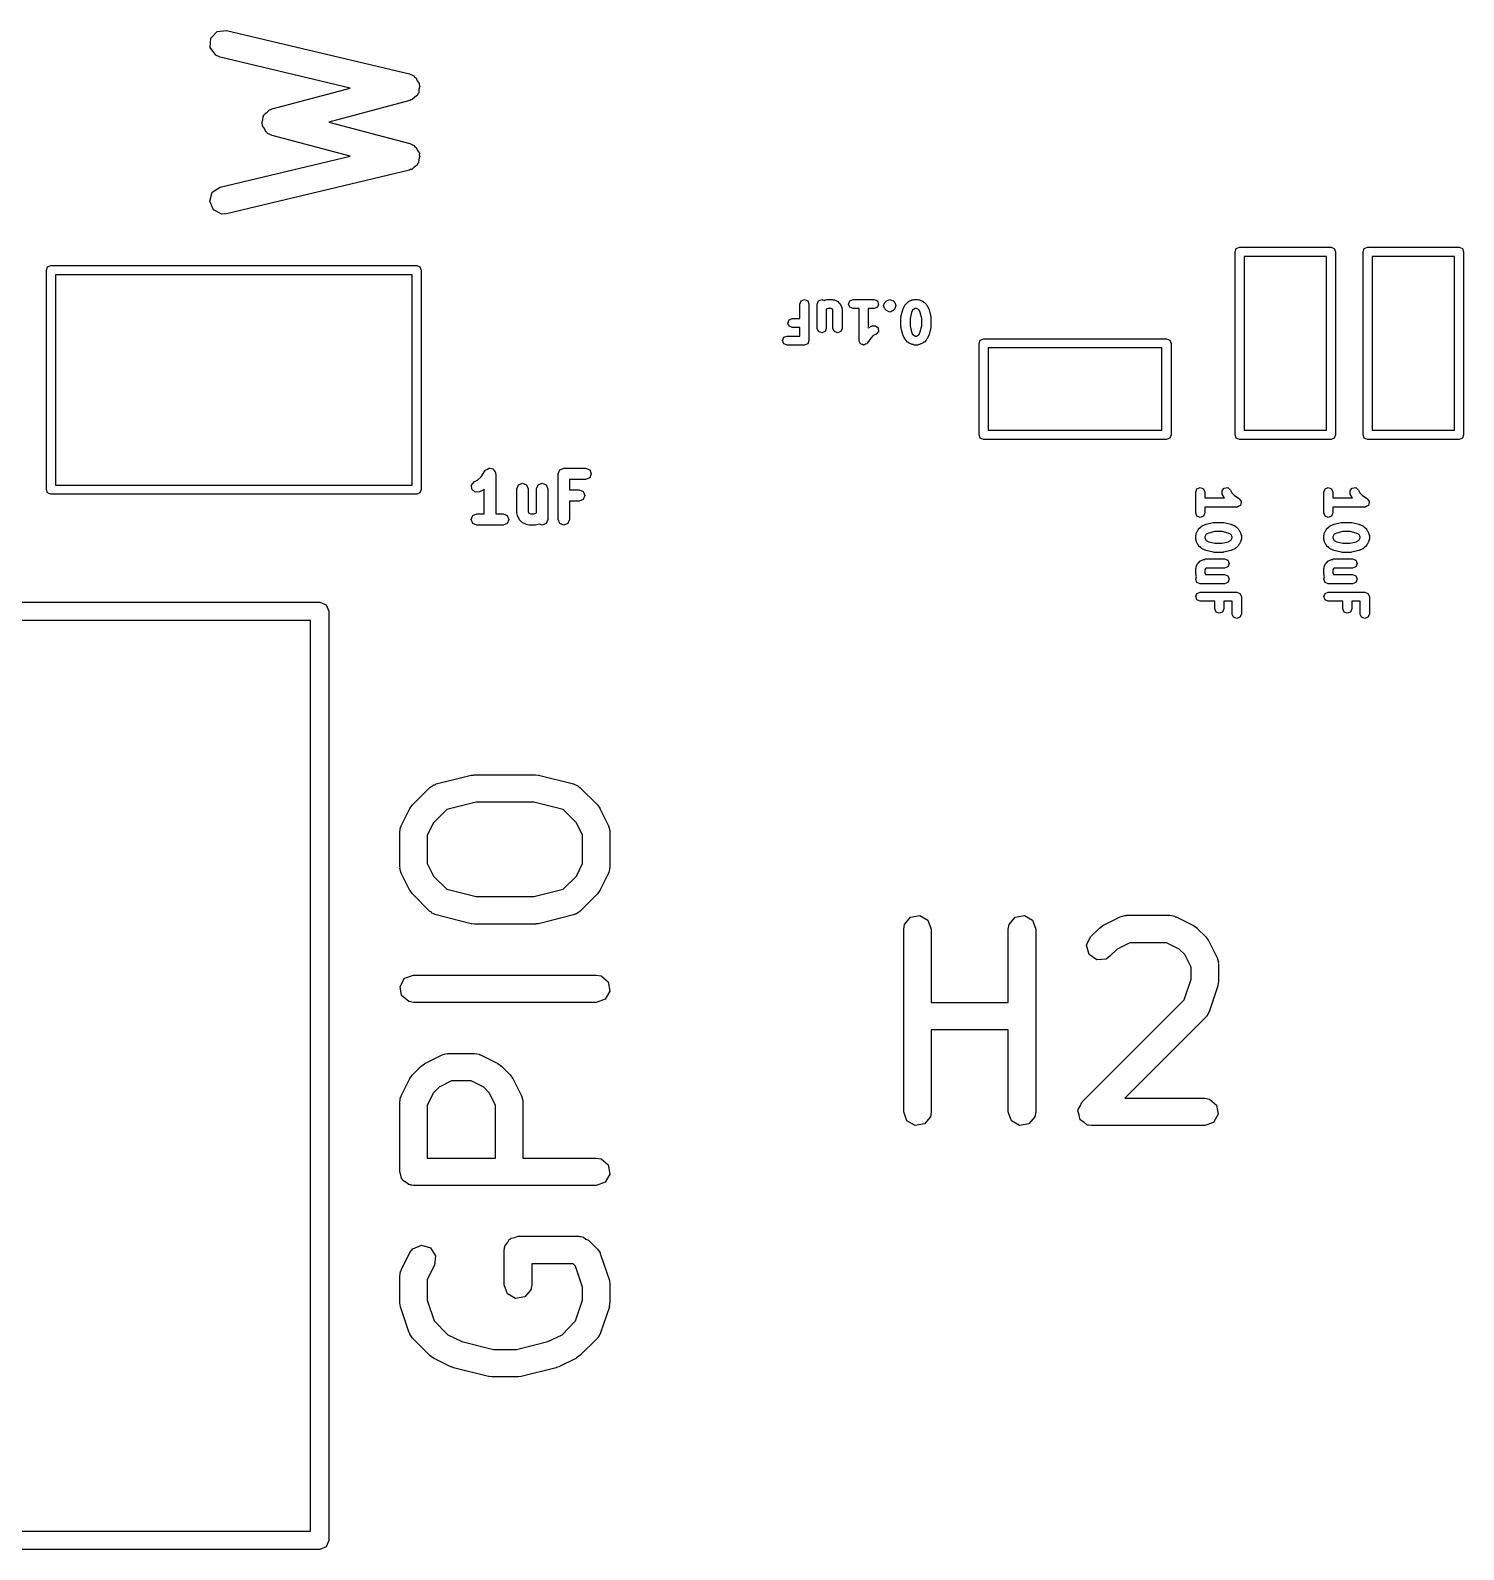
# Model space of a CAD drawing. Extents: x 97.5 to 143.9, y -109.8 to -49.
# Drawn here: x 135.69 to 143.53, y -109.84 to -101.54 of the extents above; entities that cross this region are included whole.
import ezdxf

# ---------------------------------------------------------------- set-up
doc = ezdxf.new("R2010")
doc.units = 0
doc.layers.add('BLACK', color=7, linetype='CONTINUOUS')

msp = doc.modelspace()

# ---------------------------------------------------------------- linework, layer by layer
at = {"layer": 'BLACK', "linetype": 'CONTINUOUS'}
for p, q in [((136.671, -101.633), (136.674, -101.582)), ((136.674, -101.582), (136.709, -101.545)), ((136.709, -101.545), (136.76, -101.539)), ((136.76, -101.539), (137.76, -101.777)), ((136.701, -101.675), (136.671, -101.633)), ((136.725, -101.685), (136.701, -101.675)), ((137.436, -101.854), (136.725, -101.685)), ((137.76, -101.777), (137.784, -101.787)), ((137.784, -101.787), (137.788, -101.794)), ((137.788, -101.794), (137.795, -101.797)), ((137.795, -101.797), (137.803, -101.814)), ((137.803, -101.814), (137.814, -101.829)), ((137.814, -101.829), (137.814, -101.836)), ((137.009, -101.968), (137.436, -101.854)), ((137.789, -101.904), (137.776, -101.917)), ((137.804, -101.893), (137.789, -101.904)), ((137.806, -101.885), (137.804, -101.893)), ((137.811, -101.88), (137.806, -101.885)), ((137.812, -101.861), (137.811, -101.88)), ((137.817, -101.844), (137.812, -101.861)), ((137.814, -101.836), (137.817, -101.844)), ((136.965, -102.004), (136.967, -101.997)), ((136.967, -101.997), (136.983, -101.986)), ((136.983, -101.986), (136.996, -101.973)), ((136.996, -101.973), (137.003, -101.972)), ((137.003, -101.972), (137.009, -101.968)), ((137.762, -101.922), (137.319, -102.04)), ((137.768, -101.918), (137.762, -101.922)), ((137.776, -101.917), (137.768, -101.918)), ((136.953, -102.047), (136.958, -102.028)), ((136.956, -102.053), (136.953, -102.047)), ((136.956, -102.06), (136.956, -102.053)), ((136.967, -102.076), (136.956, -102.06)), ((136.958, -102.028), (136.96, -102.009)), ((136.96, -102.009), (136.965, -102.004)), ((136.975, -102.093), (136.967, -102.076)), ((137.319, -102.04), (137.762, -102.158)), ((136.981, -102.096), (136.975, -102.093)), ((136.985, -102.102), (136.981, -102.096)), ((137.009, -102.113), (136.985, -102.102)), ((137.436, -102.227), (137.009, -102.113)), ((137.762, -102.158), (137.785, -102.169)), ((136.725, -102.396), (137.436, -102.227)), ((137.785, -102.169), (137.79, -102.176)), ((137.79, -102.176), (137.797, -102.179)), ((137.797, -102.179), (137.804, -102.196)), ((137.804, -102.196), (137.815, -102.211)), ((137.812, -102.244), (137.81, -102.263)), ((137.817, -102.227), (137.812, -102.244)), ((137.815, -102.211), (137.814, -102.219)), ((137.814, -102.219), (137.817, -102.227)), ((137.76, -102.304), (136.76, -102.542)), ((137.766, -102.3), (137.76, -102.304)), ((137.774, -102.299), (137.766, -102.3)), ((137.787, -102.286), (137.774, -102.299)), ((137.803, -102.276), (137.787, -102.286)), ((137.805, -102.268), (137.803, -102.276)), ((137.81, -102.263), (137.805, -102.268)), ((136.682, -102.424), (136.725, -102.396)), ((136.668, -102.473), (136.682, -102.424)), ((136.688, -102.521), (136.668, -102.473)), ((136.734, -102.544), (136.688, -102.521)), ((136.76, -102.542), (136.734, -102.544)), ((142.275, -102.75), (142.282, -102.732)), ((142.282, -102.732), (142.3, -102.725)), ((142.3, -102.725), (142.8, -102.725)), ((142.8, -102.725), (142.818, -102.732)), ((142.818, -102.732), (142.825, -102.75)), ((142.975, -102.75), (142.982, -102.732)), ((142.982, -102.732), (143, -102.725)), ((143, -102.725), (143.5, -102.725)), ((143.5, -102.725), (143.518, -102.732)), ((143.518, -102.732), (143.525, -102.75)), ((135.782, -102.832), (135.8, -102.825)), ((135.8, -102.825), (137.8, -102.825)), ((137.8, -102.825), (137.818, -102.832)), ((142.275, -103.75), (142.275, -102.75)), ((142.325, -102.775), (142.325, -103.725)), ((142.775, -102.775), (142.325, -102.775)), ((142.775, -103.725), (142.775, -102.775)), ((142.825, -102.75), (142.825, -103.75)), ((142.975, -103.75), (142.975, -102.75)), ((143.025, -102.775), (143.025, -103.725)), ((143.475, -102.775), (143.025, -102.775)), ((143.475, -103.725), (143.475, -102.775)), ((143.525, -102.75), (143.525, -103.75)), ((135.775, -102.85), (135.782, -102.832)), ((135.775, -104.05), (135.775, -102.85)), ((135.825, -102.875), (135.825, -104.025)), ((137.775, -102.875), (135.825, -102.875)), ((137.775, -104.025), (137.775, -102.875)), ((137.818, -102.832), (137.825, -102.85)), ((137.825, -102.85), (137.825, -104.05)), ((139.895, -103.035), (139.903, -103.017)), ((139.895, -103.114), (139.895, -103.035)), ((139.903, -103.017), (139.92, -103.01)), ((139.92, -103.01), (139.938, -103.017)), ((139.938, -103.017), (139.945, -103.035)), ((139.945, -103.035), (139.945, -103.235)), ((139.99, -103.035), (139.998, -103.017)), ((139.99, -103.168), (139.99, -103.035)), ((139.998, -103.017), (140.015, -103.01)), ((140.015, -103.01), (140.028, -103.015)), ((140.028, -103.015), (140.033, -103.012)), ((140.033, -103.012), (140.039, -103.012)), ((140.039, -103.012), (140.044, -103.01)), ((140.05, -103.06), (140.04, -103.064)), ((140.04, -103.064), (140.04, -103.168)), ((140.044, -103.01), (140.073, -103.01)), ((140.067, -103.06), (140.05, -103.06)), ((140.073, -103.063), (140.067, -103.06)), ((140.073, -103.01), (140.078, -103.012)), ((140.076, -103.069), (140.073, -103.063)), ((140.076, -103.168), (140.076, -103.069)), ((140.078, -103.012), (140.084, -103.012)), ((140.084, -103.012), (140.103, -103.022)), ((140.103, -103.022), (140.108, -103.028)), ((140.108, -103.028), (140.114, -103.033)), ((140.114, -103.033), (140.124, -103.052)), ((140.124, -103.052), (140.124, -103.058)), ((140.124, -103.058), (140.126, -103.063)), ((140.126, -103.063), (140.126, -103.168)), ((140.162, -103.035), (140.169, -103.017)), ((140.169, -103.052), (140.162, -103.035)), ((140.169, -103.017), (140.187, -103.01)), ((140.187, -103.06), (140.169, -103.052)), ((140.187, -103.01), (140.301, -103.01)), ((140.219, -103.06), (140.187, -103.06)), ((140.219, -103.235), (140.219, -103.06)), ((140.301, -103.06), (140.269, -103.06)), ((140.269, -103.06), (140.269, -103.167)), ((140.301, -103.01), (140.319, -103.017)), ((140.319, -103.052), (140.301, -103.06)), ((140.319, -103.017), (140.326, -103.035)), ((140.326, -103.035), (140.319, -103.052)), ((140.352, -103.044), (140.36, -103.026)), ((140.36, -103.062), (140.352, -103.044)), ((140.36, -103.026), (140.369, -103.017)), ((140.369, -103.071), (140.36, -103.062)), ((140.369, -103.017), (140.387, -103.01)), ((140.387, -103.079), (140.369, -103.071)), ((140.387, -103.01), (140.405, -103.017)), ((140.405, -103.071), (140.387, -103.079)), ((140.405, -103.017), (140.414, -103.026)), ((140.414, -103.062), (140.405, -103.071)), ((140.414, -103.026), (140.421, -103.044)), ((140.421, -103.044), (140.414, -103.062)), ((140.448, -103.105), (140.458, -103.067)), ((140.458, -103.067), (140.46, -103.064)), ((140.46, -103.061), (140.469, -103.042)), ((140.46, -103.064), (140.46, -103.061)), ((140.469, -103.042), (140.472, -103.04)), ((140.472, -103.04), (140.474, -103.036)), ((140.474, -103.036), (140.484, -103.026)), ((140.484, -103.026), (140.487, -103.025)), ((140.487, -103.025), (140.49, -103.022)), ((140.49, -103.022), (140.509, -103.012)), ((140.512, -103.068), (140.506, -103.081)), ((140.509, -103.012), (140.515, -103.012)), ((140.516, -103.065), (140.512, -103.068)), ((140.515, -103.012), (140.52, -103.01)), ((140.526, -103.06), (140.516, -103.065)), ((140.52, -103.01), (140.539, -103.01)), ((140.533, -103.06), (140.526, -103.06)), ((140.544, -103.065), (140.533, -103.06)), ((140.539, -103.01), (140.545, -103.012)), ((140.547, -103.068), (140.544, -103.065)), ((140.545, -103.012), (140.55, -103.012)), ((140.554, -103.081), (140.547, -103.068)), ((140.55, -103.012), (140.57, -103.022)), ((140.57, -103.022), (140.572, -103.025)), ((140.572, -103.025), (140.576, -103.026)), ((140.576, -103.026), (140.586, -103.036)), ((140.586, -103.036), (140.587, -103.04)), ((140.587, -103.04), (140.59, -103.042)), ((140.59, -103.042), (140.6, -103.061)), ((140.6, -103.061), (140.6, -103.064)), ((140.6, -103.064), (140.602, -103.067)), ((140.602, -103.067), (140.611, -103.105)), ((139.829, -103.139), (139.836, -103.122)), ((139.836, -103.157), (139.829, -103.139)), ((139.836, -103.122), (139.854, -103.114)), ((139.854, -103.164), (139.836, -103.157)), ((139.854, -103.114), (139.895, -103.114)), ((140.271, -103.165), (140.29, -103.155)), ((140.29, -103.155), (140.309, -103.154)), ((140.309, -103.154), (140.324, -103.166)), ((140.449, -103.108), (140.448, -103.105)), ((140.448, -103.111), (140.449, -103.108)), ((140.448, -103.158), (140.448, -103.111)), ((140.449, -103.161), (140.448, -103.158)), ((140.506, -103.081), (140.498, -103.114)), ((140.498, -103.114), (140.498, -103.155)), ((140.498, -103.155), (140.506, -103.188)), ((140.562, -103.114), (140.554, -103.081)), ((140.554, -103.188), (140.562, -103.155)), ((140.562, -103.155), (140.562, -103.114)), ((140.611, -103.105), (140.611, -103.108)), ((140.611, -103.108), (140.612, -103.111)), ((140.612, -103.158), (140.611, -103.161)), ((140.612, -103.111), (140.612, -103.158)), ((139.8, -103.235), (139.807, -103.217)), ((139.807, -103.252), (139.8, -103.235)), ((139.807, -103.217), (139.825, -103.21)), ((139.825, -103.21), (139.895, -103.21)), ((139.895, -103.164), (139.854, -103.164)), ((139.895, -103.21), (139.895, -103.164)), ((139.945, -103.235), (139.938, -103.252)), ((139.998, -103.186), (139.99, -103.168)), ((140.015, -103.193), (139.998, -103.186)), ((140.033, -103.186), (140.015, -103.193)), ((140.04, -103.168), (140.033, -103.186)), ((140.084, -103.186), (140.076, -103.168)), ((140.101, -103.193), (140.084, -103.186)), ((140.119, -103.186), (140.101, -103.193)), ((140.126, -103.168), (140.119, -103.186)), ((140.22, -103.237), (140.219, -103.235)), ((140.22, -103.239), (140.22, -103.237)), ((140.224, -103.245), (140.22, -103.239)), ((140.283, -103.222), (140.265, -103.248)), ((140.269, -103.167), (140.271, -103.165)), ((140.297, -103.207), (140.283, -103.222)), ((140.312, -103.2), (140.297, -103.207)), ((140.325, -103.185), (140.312, -103.2)), ((140.324, -103.166), (140.325, -103.185)), ((140.448, -103.164), (140.449, -103.161)), ((140.458, -103.202), (140.448, -103.164)), ((140.46, -103.205), (140.458, -103.202)), ((140.46, -103.208), (140.46, -103.205)), ((140.469, -103.227), (140.46, -103.208)), ((140.472, -103.229), (140.469, -103.227)), ((140.474, -103.233), (140.472, -103.229)), ((140.484, -103.243), (140.474, -103.233)), ((140.487, -103.244), (140.484, -103.243)), ((140.506, -103.188), (140.512, -103.201)), ((140.512, -103.201), (140.516, -103.204)), ((140.516, -103.204), (140.526, -103.21)), ((140.526, -103.21), (140.533, -103.21)), ((140.533, -103.21), (140.544, -103.204)), ((140.544, -103.204), (140.547, -103.201)), ((140.547, -103.201), (140.554, -103.188)), ((140.576, -103.243), (140.572, -103.244)), ((140.586, -103.233), (140.576, -103.243)), ((140.587, -103.229), (140.586, -103.233)), ((140.59, -103.227), (140.587, -103.229)), ((140.6, -103.208), (140.59, -103.227)), ((140.602, -103.202), (140.6, -103.205)), ((140.6, -103.205), (140.6, -103.208)), ((140.611, -103.164), (140.602, -103.202)), ((140.611, -103.161), (140.611, -103.164)), ((140.875, -103.25), (140.882, -103.232)), ((140.882, -103.232), (140.9, -103.225)), ((140.9, -103.225), (141.9, -103.225)), ((141.9, -103.225), (141.918, -103.232)), ((141.918, -103.232), (141.925, -103.25)), ((139.825, -103.26), (139.807, -103.252)), ((139.92, -103.26), (139.825, -103.26)), ((139.938, -103.252), (139.92, -103.26)), ((140.226, -103.252), (140.224, -103.245)), ((140.229, -103.253), (140.226, -103.252)), ((140.23, -103.255), (140.229, -103.253)), ((140.237, -103.257), (140.23, -103.255)), ((140.244, -103.26), (140.237, -103.257)), ((140.246, -103.259), (140.244, -103.26)), ((140.249, -103.259), (140.246, -103.259)), ((140.255, -103.255), (140.249, -103.259)), ((140.262, -103.252), (140.255, -103.255)), ((140.263, -103.25), (140.262, -103.252)), ((140.265, -103.248), (140.263, -103.25)), ((140.49, -103.247), (140.487, -103.244)), ((140.509, -103.257), (140.49, -103.247)), ((140.515, -103.257), (140.509, -103.257)), ((140.52, -103.26), (140.515, -103.257)), ((140.539, -103.26), (140.52, -103.26)), ((140.545, -103.257), (140.539, -103.26)), ((140.55, -103.257), (140.545, -103.257)), ((140.57, -103.247), (140.55, -103.257)), ((140.572, -103.244), (140.57, -103.247)), ((140.875, -103.75), (140.875, -103.25)), ((140.925, -103.275), (140.925, -103.725)), ((141.875, -103.275), (140.925, -103.275)), ((141.875, -103.725), (141.875, -103.275)), ((141.925, -103.25), (141.925, -103.75)), ((140.925, -103.725), (141.875, -103.725)), ((142.325, -103.725), (142.775, -103.725)), ((143.025, -103.725), (143.475, -103.725)), ((140.882, -103.768), (140.875, -103.75)), ((140.9, -103.775), (140.882, -103.768)), ((141.9, -103.775), (140.9, -103.775)), ((141.918, -103.768), (141.9, -103.775)), ((141.925, -103.75), (141.918, -103.768)), ((142.282, -103.768), (142.275, -103.75)), ((142.3, -103.775), (142.282, -103.768)), ((142.8, -103.775), (142.3, -103.775)), ((142.818, -103.768), (142.8, -103.775)), ((142.825, -103.75), (142.818, -103.768)), ((142.982, -103.768), (142.975, -103.75)), ((143, -103.775), (142.982, -103.768)), ((143.5, -103.775), (143, -103.775)), ((143.518, -103.768), (143.5, -103.775)), ((143.525, -103.75), (143.518, -103.768)), ((138.134, -103.997), (138.152, -103.979)), ((138.152, -103.979), (138.174, -103.946)), ((138.174, -103.946), (138.177, -103.944)), ((138.177, -103.944), (138.178, -103.941)), ((138.178, -103.941), (138.187, -103.938)), ((138.187, -103.938), (138.194, -103.932)), ((138.194, -103.932), (138.197, -103.933)), ((138.197, -103.933), (138.2, -103.932)), ((138.2, -103.932), (138.209, -103.935)), ((138.209, -103.935), (138.218, -103.937)), ((138.218, -103.937), (138.219, -103.94)), ((138.219, -103.94), (138.222, -103.941)), ((138.222, -103.941), (138.226, -103.949)), ((138.226, -103.949), (138.231, -103.957)), ((138.231, -103.957), (138.23, -103.96)), ((138.23, -103.96), (138.232, -103.963)), ((138.232, -103.963), (138.232, -104.182)), ((138.574, -103.963), (138.583, -103.941)), ((138.574, -104.213), (138.574, -103.963)), ((138.583, -103.941), (138.605, -103.932)), ((138.605, -103.932), (138.724, -103.932)), ((138.724, -103.932), (138.746, -103.941)), ((138.746, -103.985), (138.724, -103.994)), ((138.746, -103.941), (138.755, -103.963)), ((138.755, -103.963), (138.746, -103.985)), ((135.782, -104.068), (135.775, -104.05)), ((135.8, -104.075), (135.782, -104.068)), ((135.825, -104.025), (137.775, -104.025)), ((137.818, -104.068), (137.8, -104.075)), ((137.825, -104.05), (137.818, -104.068)), ((138.099, -104.025), (138.115, -104.007)), ((138.101, -104.048), (138.099, -104.025)), ((138.119, -104.064), (138.101, -104.048)), ((138.115, -104.007), (138.134, -103.997)), ((138.143, -104.062), (138.119, -104.064)), ((138.167, -104.051), (138.143, -104.062)), ((138.169, -104.048), (138.167, -104.051)), ((138.169, -104.182), (138.169, -104.048)), ((138.348, -104.046), (138.357, -104.024)), ((138.348, -104.177), (138.348, -104.046)), ((138.357, -104.024), (138.379, -104.015)), ((138.379, -104.015), (138.401, -104.024)), ((138.401, -104.024), (138.41, -104.046)), ((138.41, -104.046), (138.41, -104.17)), ((138.455, -104.046), (138.464, -104.024)), ((138.455, -104.176), (138.455, -104.046)), ((138.464, -104.024), (138.486, -104.015)), ((138.486, -104.015), (138.508, -104.024)), ((138.508, -104.024), (138.517, -104.046)), ((138.517, -104.046), (138.517, -104.213)), ((138.724, -103.994), (138.636, -103.994)), ((138.636, -103.994), (138.636, -104.051)), ((138.636, -104.051), (138.688, -104.051)), ((138.688, -104.051), (138.71, -104.06)), ((138.71, -104.06), (138.72, -104.082)), ((142.06, -104.063), (142.067, -104.045)), ((142.06, -104.177), (142.06, -104.063)), ((142.067, -104.045), (142.085, -104.038)), ((142.085, -104.038), (142.102, -104.045)), ((142.102, -104.045), (142.11, -104.063)), ((142.11, -104.063), (142.11, -104.095)), ((142.204, -104.055), (142.216, -104.041)), ((142.205, -104.074), (142.204, -104.055)), ((142.215, -104.093), (142.205, -104.074)), ((142.216, -104.041), (142.235, -104.039)), ((142.235, -104.039), (142.25, -104.052)), ((142.25, -104.052), (142.257, -104.067)), ((142.257, -104.067), (142.272, -104.082)), ((142.76, -104.063), (142.767, -104.045)), ((142.76, -104.177), (142.76, -104.063)), ((142.767, -104.045), (142.785, -104.038)), ((142.785, -104.038), (142.802, -104.045)), ((142.802, -104.045), (142.81, -104.063)), ((142.81, -104.063), (142.81, -104.095)), ((142.904, -104.055), (142.916, -104.041)), ((142.905, -104.074), (142.904, -104.055)), ((142.915, -104.093), (142.905, -104.074)), ((142.916, -104.041), (142.935, -104.039)), ((142.935, -104.039), (142.95, -104.052)), ((142.95, -104.052), (142.957, -104.067)), ((142.957, -104.067), (142.972, -104.082)), ((137.8, -104.075), (135.8, -104.075)), ((138.688, -104.113), (138.636, -104.113)), ((138.636, -104.113), (138.636, -104.213)), ((138.71, -104.104), (138.688, -104.113)), ((138.72, -104.082), (138.71, -104.104)), ((142.11, -104.095), (142.217, -104.095)), ((142.285, -104.145), (142.11, -104.145)), ((142.11, -104.145), (142.11, -104.177)), ((142.217, -104.095), (142.215, -104.093)), ((142.272, -104.082), (142.298, -104.099)), ((142.287, -104.144), (142.285, -104.145)), ((142.289, -104.145), (142.287, -104.144)), ((142.295, -104.141), (142.289, -104.145)), ((142.302, -104.138), (142.295, -104.141)), ((142.298, -104.099), (142.3, -104.102)), ((142.3, -104.102), (142.302, -104.103)), ((142.302, -104.103), (142.305, -104.109)), ((142.303, -104.136), (142.302, -104.138)), ((142.305, -104.134), (142.303, -104.136)), ((142.305, -104.109), (142.309, -104.115)), ((142.307, -104.127), (142.305, -104.134)), ((142.31, -104.12), (142.307, -104.127)), ((142.309, -104.115), (142.309, -104.118)), ((142.309, -104.118), (142.31, -104.12)), ((142.81, -104.095), (142.917, -104.095)), ((142.985, -104.145), (142.81, -104.145)), ((142.81, -104.145), (142.81, -104.177)), ((142.917, -104.095), (142.915, -104.093)), ((142.972, -104.082), (142.998, -104.099)), ((142.987, -104.144), (142.985, -104.145)), ((142.989, -104.145), (142.987, -104.144)), ((142.995, -104.141), (142.989, -104.145)), ((143.002, -104.138), (142.995, -104.141)), ((142.998, -104.099), (143, -104.102)), ((143, -104.102), (143.002, -104.103)), ((143.002, -104.103), (143.005, -104.109)), ((143.003, -104.136), (143.002, -104.138)), ((143.005, -104.134), (143.003, -104.136)), ((143.005, -104.109), (143.009, -104.115)), ((143.007, -104.127), (143.005, -104.134)), ((143.01, -104.12), (143.007, -104.127)), ((143.009, -104.115), (143.009, -104.118)), ((143.009, -104.118), (143.01, -104.12)), ((138.098, -104.213), (138.107, -104.191)), ((138.107, -104.235), (138.098, -104.213)), ((138.107, -104.191), (138.129, -104.182)), ((138.129, -104.244), (138.107, -104.235)), ((138.129, -104.182), (138.169, -104.182)), ((138.232, -104.182), (138.272, -104.182)), ((138.272, -104.182), (138.294, -104.191)), ((138.294, -104.235), (138.272, -104.244)), ((138.294, -104.191), (138.303, -104.213)), ((138.303, -104.213), (138.294, -104.235)), ((138.35, -104.184), (138.348, -104.177)), ((138.351, -104.191), (138.35, -104.184)), ((138.363, -104.215), (138.351, -104.191)), ((138.37, -104.222), (138.363, -104.215)), ((138.377, -104.229), (138.37, -104.222)), ((138.401, -104.241), (138.377, -104.229)), ((138.41, -104.17), (138.414, -104.178)), ((138.414, -104.178), (138.422, -104.182)), ((138.422, -104.182), (138.443, -104.182)), ((138.443, -104.182), (138.455, -104.176)), ((138.471, -104.238), (138.464, -104.241)), ((138.486, -104.244), (138.471, -104.238)), ((138.508, -104.235), (138.486, -104.244)), ((138.517, -104.213), (138.508, -104.235)), ((138.583, -104.235), (138.574, -104.213)), ((138.605, -104.244), (138.583, -104.235)), ((138.627, -104.235), (138.605, -104.244)), ((138.636, -104.213), (138.627, -104.235)), ((142.067, -104.195), (142.06, -104.177)), ((142.085, -104.202), (142.067, -104.195)), ((142.102, -104.195), (142.085, -104.202)), ((142.11, -104.177), (142.102, -104.195)), ((142.114, -104.241), (142.117, -104.239)), ((142.117, -104.239), (142.155, -104.229)), ((142.155, -104.229), (142.158, -104.23)), ((142.158, -104.23), (142.161, -104.229)), ((142.161, -104.229), (142.208, -104.229)), ((142.208, -104.229), (142.211, -104.23)), ((142.211, -104.23), (142.214, -104.229)), ((142.214, -104.229), (142.252, -104.239)), ((142.252, -104.239), (142.255, -104.241)), ((142.767, -104.195), (142.76, -104.177)), ((142.785, -104.202), (142.767, -104.195)), ((142.802, -104.195), (142.785, -104.202)), ((142.81, -104.177), (142.802, -104.195)), ((142.814, -104.241), (142.817, -104.239)), ((142.817, -104.239), (142.855, -104.229)), ((142.855, -104.229), (142.858, -104.23)), ((142.858, -104.23), (142.861, -104.229)), ((142.861, -104.229), (142.908, -104.229)), ((142.908, -104.229), (142.911, -104.23)), ((142.911, -104.23), (142.914, -104.229)), ((142.914, -104.229), (142.952, -104.239)), ((142.952, -104.239), (142.955, -104.241)), ((138.272, -104.244), (138.129, -104.244)), ((138.408, -104.242), (138.401, -104.241)), ((138.415, -104.244), (138.408, -104.242)), ((138.45, -104.244), (138.415, -104.244)), ((138.457, -104.242), (138.45, -104.244)), ((138.464, -104.241), (138.457, -104.242)), ((142.06, -104.301), (142.062, -104.296)), ((142.06, -104.32), (142.06, -104.301)), ((142.062, -104.326), (142.06, -104.32)), ((142.062, -104.29), (142.072, -104.271)), ((142.062, -104.296), (142.062, -104.29)), ((142.072, -104.271), (142.075, -104.268)), ((142.075, -104.268), (142.076, -104.264)), ((142.076, -104.264), (142.086, -104.255)), ((142.086, -104.255), (142.09, -104.253)), ((142.09, -104.253), (142.092, -104.25)), ((142.092, -104.25), (142.111, -104.241)), ((142.115, -104.297), (142.11, -104.307)), ((142.11, -104.307), (142.11, -104.314)), ((142.11, -104.314), (142.115, -104.324)), ((142.111, -104.241), (142.114, -104.241)), ((142.118, -104.293), (142.115, -104.297)), ((142.131, -104.287), (142.118, -104.293)), ((142.164, -104.279), (142.131, -104.287)), ((142.205, -104.279), (142.164, -104.279)), ((142.238, -104.287), (142.205, -104.279)), ((142.251, -104.293), (142.238, -104.287)), ((142.254, -104.297), (142.251, -104.293)), ((142.26, -104.307), (142.254, -104.297)), ((142.254, -104.324), (142.26, -104.314)), ((142.255, -104.241), (142.258, -104.241)), ((142.258, -104.241), (142.277, -104.25)), ((142.26, -104.314), (142.26, -104.307)), ((142.277, -104.25), (142.279, -104.253)), ((142.279, -104.253), (142.283, -104.255)), ((142.283, -104.255), (142.293, -104.264)), ((142.293, -104.264), (142.294, -104.268)), ((142.294, -104.268), (142.297, -104.271)), ((142.297, -104.271), (142.307, -104.29)), ((142.307, -104.29), (142.307, -104.296)), ((142.307, -104.296), (142.31, -104.301)), ((142.31, -104.32), (142.307, -104.326)), ((142.31, -104.301), (142.31, -104.32)), ((142.76, -104.301), (142.762, -104.296)), ((142.76, -104.32), (142.76, -104.301)), ((142.762, -104.326), (142.76, -104.32)), ((142.762, -104.29), (142.772, -104.271)), ((142.762, -104.296), (142.762, -104.29)), ((142.772, -104.271), (142.775, -104.268)), ((142.775, -104.268), (142.776, -104.264)), ((142.776, -104.264), (142.786, -104.255)), ((142.786, -104.255), (142.79, -104.253)), ((142.79, -104.253), (142.792, -104.25)), ((142.792, -104.25), (142.811, -104.241)), ((142.815, -104.297), (142.81, -104.307)), ((142.81, -104.307), (142.81, -104.314)), ((142.81, -104.314), (142.815, -104.324)), ((142.811, -104.241), (142.814, -104.241)), ((142.818, -104.293), (142.815, -104.297)), ((142.831, -104.287), (142.818, -104.293)), ((142.864, -104.279), (142.831, -104.287)), ((142.905, -104.279), (142.864, -104.279)), ((142.938, -104.287), (142.905, -104.279)), ((142.951, -104.293), (142.938, -104.287)), ((142.954, -104.297), (142.951, -104.293)), ((142.96, -104.307), (142.954, -104.297)), ((142.954, -104.324), (142.96, -104.314)), ((142.955, -104.241), (142.958, -104.241)), ((142.958, -104.241), (142.977, -104.25)), ((142.96, -104.314), (142.96, -104.307)), ((142.977, -104.25), (142.979, -104.253)), ((142.979, -104.253), (142.983, -104.255)), ((142.983, -104.255), (142.993, -104.264)), ((142.993, -104.264), (142.994, -104.268)), ((142.994, -104.268), (142.997, -104.271)), ((142.997, -104.271), (143.007, -104.29)), ((143.007, -104.29), (143.007, -104.296)), ((143.007, -104.296), (143.01, -104.301)), ((143.01, -104.32), (143.007, -104.326)), ((143.01, -104.301), (143.01, -104.32)), ((142.062, -104.331), (142.062, -104.326)), ((142.072, -104.35), (142.062, -104.331)), ((142.075, -104.353), (142.072, -104.35)), ((142.076, -104.357), (142.075, -104.353)), ((142.086, -104.366), (142.076, -104.357)), ((142.09, -104.368), (142.086, -104.366)), ((142.092, -104.371), (142.09, -104.368)), ((142.111, -104.381), (142.092, -104.371)), ((142.114, -104.381), (142.111, -104.381)), ((142.117, -104.383), (142.114, -104.381)), ((142.115, -104.324), (142.118, -104.328)), ((142.155, -104.392), (142.117, -104.383)), ((142.118, -104.328), (142.131, -104.335)), ((142.131, -104.335), (142.164, -104.343)), ((142.158, -104.392), (142.155, -104.392)), ((142.161, -104.393), (142.158, -104.392)), ((142.208, -104.393), (142.161, -104.393)), ((142.164, -104.343), (142.205, -104.343)), ((142.205, -104.343), (142.238, -104.335)), ((142.211, -104.392), (142.208, -104.393)), ((142.214, -104.392), (142.211, -104.392)), ((142.252, -104.383), (142.214, -104.392)), ((142.238, -104.335), (142.251, -104.328)), ((142.251, -104.328), (142.254, -104.324)), ((142.255, -104.381), (142.252, -104.383)), ((142.258, -104.381), (142.255, -104.381)), ((142.277, -104.371), (142.258, -104.381)), ((142.279, -104.368), (142.277, -104.371)), ((142.283, -104.366), (142.279, -104.368)), ((142.293, -104.357), (142.283, -104.366)), ((142.294, -104.353), (142.293, -104.357)), ((142.297, -104.35), (142.294, -104.353)), ((142.307, -104.331), (142.297, -104.35)), ((142.307, -104.326), (142.307, -104.331)), ((142.762, -104.331), (142.762, -104.326)), ((142.772, -104.35), (142.762, -104.331)), ((142.775, -104.353), (142.772, -104.35)), ((142.776, -104.357), (142.775, -104.353)), ((142.786, -104.366), (142.776, -104.357)), ((142.79, -104.368), (142.786, -104.366)), ((142.792, -104.371), (142.79, -104.368)), ((142.811, -104.381), (142.792, -104.371)), ((142.814, -104.381), (142.811, -104.381)), ((142.817, -104.383), (142.814, -104.381)), ((142.815, -104.324), (142.818, -104.328)), ((142.855, -104.392), (142.817, -104.383)), ((142.818, -104.328), (142.831, -104.335)), ((142.831, -104.335), (142.864, -104.343)), ((142.858, -104.392), (142.855, -104.392)), ((142.861, -104.393), (142.858, -104.392)), ((142.908, -104.393), (142.861, -104.393)), ((142.864, -104.343), (142.905, -104.343)), ((142.905, -104.343), (142.938, -104.335)), ((142.911, -104.392), (142.908, -104.393)), ((142.914, -104.392), (142.911, -104.392)), ((142.952, -104.383), (142.914, -104.392)), ((142.938, -104.335), (142.951, -104.328)), ((142.951, -104.328), (142.954, -104.324)), ((142.955, -104.381), (142.952, -104.383)), ((142.958, -104.381), (142.955, -104.381)), ((142.977, -104.371), (142.958, -104.381)), ((142.979, -104.368), (142.977, -104.371)), ((142.983, -104.366), (142.979, -104.368)), ((142.993, -104.357), (142.983, -104.366)), ((142.994, -104.353), (142.993, -104.357)), ((142.997, -104.35), (142.994, -104.353)), ((143.007, -104.331), (142.997, -104.35)), ((143.007, -104.326), (143.007, -104.331)), ((142.06, -104.482), (142.062, -104.477)), ((142.06, -104.511), (142.06, -104.482)), ((142.062, -104.471), (142.072, -104.452)), ((142.062, -104.477), (142.062, -104.471)), ((142.072, -104.452), (142.078, -104.447)), ((142.078, -104.447), (142.083, -104.441)), ((142.083, -104.441), (142.102, -104.431)), ((142.102, -104.431), (142.108, -104.431)), ((142.108, -104.431), (142.113, -104.429)), ((142.113, -104.482), (142.11, -104.488)), ((142.11, -104.488), (142.11, -104.505)), ((142.113, -104.429), (142.218, -104.429)), ((142.119, -104.479), (142.113, -104.482)), ((142.218, -104.479), (142.119, -104.479)), ((142.218, -104.429), (142.236, -104.436)), ((142.236, -104.471), (142.218, -104.479)), ((142.236, -104.436), (142.243, -104.454)), ((142.243, -104.454), (142.236, -104.471)), ((142.76, -104.482), (142.762, -104.477)), ((142.76, -104.511), (142.76, -104.482)), ((142.762, -104.471), (142.772, -104.452)), ((142.762, -104.477), (142.762, -104.471)), ((142.772, -104.452), (142.778, -104.447)), ((142.778, -104.447), (142.783, -104.441)), ((142.783, -104.441), (142.802, -104.431)), ((142.802, -104.431), (142.808, -104.431)), ((142.808, -104.431), (142.813, -104.429)), ((142.813, -104.482), (142.81, -104.488)), ((142.81, -104.488), (142.81, -104.505)), ((142.813, -104.429), (142.918, -104.429)), ((142.819, -104.479), (142.813, -104.482)), ((142.918, -104.479), (142.819, -104.479)), ((142.918, -104.429), (142.936, -104.436)), ((142.936, -104.471), (142.918, -104.479)), ((142.936, -104.436), (142.943, -104.454)), ((142.943, -104.454), (142.936, -104.471)), ((142.062, -104.516), (142.06, -104.511)), ((142.06, -104.539), (142.065, -104.527)), ((142.067, -104.557), (142.06, -104.539)), ((142.062, -104.522), (142.062, -104.516)), ((142.065, -104.527), (142.062, -104.522)), ((142.085, -104.564), (142.067, -104.557)), ((142.218, -104.564), (142.085, -104.564)), ((142.11, -104.505), (142.114, -104.514)), ((142.114, -104.514), (142.218, -104.514)), ((142.218, -104.514), (142.236, -104.522)), ((142.236, -104.557), (142.218, -104.564)), ((142.236, -104.522), (142.243, -104.539)), ((142.243, -104.539), (142.236, -104.557)), ((142.762, -104.516), (142.76, -104.511)), ((142.76, -104.539), (142.765, -104.527)), ((142.767, -104.557), (142.76, -104.539)), ((142.762, -104.522), (142.762, -104.516)), ((142.765, -104.527), (142.762, -104.522)), ((142.785, -104.564), (142.767, -104.557)), ((142.918, -104.564), (142.785, -104.564)), ((142.81, -104.505), (142.814, -104.514)), ((142.814, -104.514), (142.918, -104.514)), ((142.918, -104.514), (142.936, -104.522)), ((142.936, -104.557), (142.918, -104.564)), ((142.936, -104.522), (142.943, -104.539)), ((142.943, -104.539), (142.936, -104.557)), ((142.06, -104.635), (142.067, -104.617)), ((142.067, -104.652), (142.06, -104.635)), ((142.067, -104.617), (142.085, -104.61)), ((142.085, -104.66), (142.067, -104.652)), ((142.085, -104.61), (142.285, -104.61)), ((142.285, -104.61), (142.302, -104.617)), ((142.302, -104.617), (142.31, -104.635)), ((142.31, -104.635), (142.31, -104.73)), ((142.76, -104.635), (142.767, -104.617)), ((142.767, -104.652), (142.76, -104.635)), ((142.767, -104.617), (142.785, -104.61)), ((142.785, -104.66), (142.767, -104.652)), ((142.785, -104.61), (142.985, -104.61)), ((142.985, -104.61), (143.002, -104.617)), ((143.002, -104.617), (143.01, -104.635)), ((143.01, -104.635), (143.01, -104.73)), ((119.881, -104.665), (137.27, -104.665)), ((137.27, -104.665), (137.305, -104.68)), ((137.305, -104.68), (137.32, -104.715)), ((137.32, -104.715), (137.32, -109.795)), ((142.164, -104.66), (142.085, -104.66)), ((142.164, -104.701), (142.164, -104.66)), ((142.172, -104.719), (142.164, -104.701)), ((142.189, -104.726), (142.172, -104.719)), ((142.207, -104.719), (142.189, -104.726)), ((142.214, -104.701), (142.207, -104.719)), ((142.26, -104.66), (142.214, -104.66)), ((142.214, -104.66), (142.214, -104.701)), ((142.26, -104.73), (142.26, -104.66)), ((142.267, -104.747), (142.26, -104.73)), ((142.31, -104.73), (142.302, -104.747)), ((142.864, -104.66), (142.785, -104.66)), ((142.864, -104.701), (142.864, -104.66)), ((142.872, -104.719), (142.864, -104.701)), ((142.889, -104.726), (142.872, -104.719)), ((142.907, -104.719), (142.889, -104.726)), ((142.914, -104.701), (142.907, -104.719)), ((142.96, -104.66), (142.914, -104.66)), ((142.914, -104.66), (142.914, -104.701)), ((142.96, -104.73), (142.96, -104.66)), ((142.967, -104.747), (142.96, -104.73)), ((143.01, -104.73), (143.002, -104.747)), ((137.22, -104.765), (119.953, -104.765)), ((137.22, -109.745), (137.22, -104.765)), ((142.285, -104.755), (142.267, -104.747)), ((142.302, -104.747), (142.285, -104.755)), ((142.985, -104.755), (142.967, -104.747)), ((143.002, -104.747), (142.985, -104.755)), ((137.907, -105.658), (138.098, -105.611)), ((138.098, -105.611), (138.112, -105.61)), ((138.112, -105.61), (138.116, -105.609)), ((138.116, -105.609), (138.449, -105.609)), ((138.449, -105.609), (138.464, -105.611)), ((138.464, -105.611), (138.467, -105.611)), ((138.467, -105.611), (138.658, -105.658)), ((137.777, -105.773), (137.872, -105.678)), ((137.872, -105.678), (137.894, -105.663)), ((137.894, -105.663), (137.901, -105.663)), ((137.901, -105.663), (137.907, -105.658)), ((138.658, -105.658), (138.682, -105.669)), ((138.682, -105.669), (138.686, -105.675)), ((138.686, -105.675), (138.693, -105.678)), ((138.693, -105.678), (138.788, -105.773)), ((137.715, -105.888), (137.763, -105.793)), ((137.763, -105.793), (137.776, -105.775)), ((137.776, -105.775), (137.777, -105.773)), ((137.964, -105.799), (137.892, -105.871)), ((138.125, -105.759), (137.964, -105.799)), ((138.44, -105.759), (138.125, -105.759)), ((138.601, -105.799), (138.44, -105.759)), ((138.673, -105.871), (138.601, -105.799)), ((138.788, -105.773), (138.801, -105.792)), ((138.801, -105.792), (138.802, -105.793)), ((138.802, -105.793), (138.849, -105.888)), ((137.707, -105.922), (137.712, -105.896)), ((137.712, -105.896), (137.715, -105.893)), ((137.715, -105.893), (137.715, -105.888)), ((137.892, -105.871), (137.857, -105.939)), ((138.707, -105.939), (138.673, -105.871)), ((138.849, -105.888), (138.857, -105.913)), ((137.707, -106.112), (137.707, -105.922)), ((137.857, -105.939), (137.857, -106.094)), ((138.707, -106.094), (138.707, -105.939)), ((138.857, -105.913), (138.856, -105.917)), ((138.856, -105.917), (138.857, -105.922)), ((138.857, -105.922), (138.857, -106.112)), ((137.709, -106.116), (137.707, -106.112)), ((137.708, -106.121), (137.709, -106.116)), ((137.715, -106.146), (137.708, -106.121)), ((137.763, -106.241), (137.715, -106.146)), ((137.857, -106.094), (137.892, -106.163)), ((138.673, -106.163), (138.707, -106.094)), ((138.849, -106.146), (138.802, -106.241)), ((138.85, -106.141), (138.849, -106.146)), ((138.853, -106.138), (138.85, -106.141)), ((138.857, -106.112), (138.853, -106.138)), ((137.892, -106.163), (137.964, -106.235)), ((138.601, -106.235), (138.673, -106.163)), ((137.764, -106.242), (137.763, -106.241)), ((137.777, -106.26), (137.764, -106.242)), ((137.872, -106.356), (137.777, -106.26)), ((137.964, -106.235), (138.125, -106.275)), ((138.125, -106.275), (138.44, -106.275)), ((138.44, -106.275), (138.601, -106.235)), ((138.788, -106.26), (138.693, -106.356)), ((138.802, -106.241), (138.788, -106.259)), ((138.788, -106.259), (138.788, -106.26)), ((137.879, -106.359), (137.872, -106.356)), ((137.883, -106.365), (137.879, -106.359)), ((137.907, -106.375), (137.883, -106.365)), ((138.098, -106.423), (137.907, -106.375)), ((138.658, -106.375), (138.467, -106.423)), ((138.664, -106.371), (138.658, -106.375)), ((138.671, -106.371), (138.664, -106.371)), ((138.693, -106.356), (138.671, -106.371)), ((140.468, -106.427), (140.501, -106.387)), ((140.501, -106.387), (140.551, -106.379)), ((140.551, -106.379), (140.596, -106.404)), ((141.039, -106.427), (141.072, -106.387)), ((141.072, -106.387), (141.123, -106.379)), ((141.123, -106.379), (141.167, -106.404)), ((141.552, -106.433), (141.647, -106.385)), ((141.647, -106.385), (141.672, -106.378)), ((141.672, -106.378), (141.677, -106.379)), ((141.677, -106.379), (141.681, -106.377)), ((141.681, -106.377), (141.919, -106.377)), ((141.919, -106.377), (141.945, -106.382)), ((141.945, -106.382), (141.948, -106.385)), ((141.948, -106.385), (141.953, -106.385)), ((141.953, -106.385), (142.048, -106.433)), ((138.101, -106.423), (138.098, -106.423)), ((138.116, -106.425), (138.101, -106.423)), ((138.449, -106.425), (138.116, -106.425)), ((138.452, -106.424), (138.449, -106.425)), ((138.467, -106.423), (138.452, -106.424)), ((140.463, -106.452), (140.468, -106.427)), ((140.463, -107.452), (140.463, -106.452)), ((140.596, -106.404), (140.613, -106.452)), ((140.613, -106.452), (140.613, -106.854)), ((141.035, -106.452), (141.039, -106.427)), ((141.035, -106.854), (141.035, -106.452)), ((141.167, -106.404), (141.185, -106.452)), ((141.185, -106.452), (141.185, -107.452)), ((141.485, -106.495), (141.533, -106.447)), ((141.533, -106.447), (141.551, -106.434)), ((141.551, -106.434), (141.552, -106.433)), ((142.048, -106.433), (142.066, -106.446)), ((142.066, -106.446), (142.067, -106.447)), ((142.067, -106.447), (142.115, -106.495)), ((141.463, -106.541), (141.485, -106.495)), ((141.477, -106.591), (141.463, -106.541)), ((141.63, -106.562), (141.591, -106.601)), ((141.699, -106.527), (141.63, -106.562)), ((141.901, -106.527), (141.699, -106.527)), ((141.97, -106.562), (141.901, -106.527)), ((142, -106.592), (141.97, -106.562)), ((142.115, -106.495), (142.128, -106.513)), ((142.128, -106.513), (142.129, -106.514)), ((142.129, -106.514), (142.177, -106.609)), ((141.519, -106.62), (141.477, -106.591)), ((141.57, -106.616), (141.519, -106.62)), ((141.591, -106.601), (141.57, -106.616)), ((142.035, -106.661), (142, -106.592)), ((142.177, -106.609), (142.184, -106.634)), ((142.184, -106.634), (142.183, -106.639)), ((142.183, -106.639), (142.185, -106.643)), ((142.185, -106.643), (142.185, -106.738)), ((137.709, -106.766), (137.734, -106.721)), ((137.734, -106.721), (137.782, -106.704)), ((137.782, -106.704), (138.782, -106.704)), ((138.782, -106.704), (138.808, -106.708)), ((138.808, -106.708), (138.847, -106.741)), ((141.996, -106.84), (142.035, -106.726)), ((142.035, -106.726), (142.035, -106.661)), ((137.717, -106.816), (137.709, -106.766)), ((138.856, -106.792), (138.831, -106.836)), ((138.847, -106.741), (138.856, -106.792)), ((142.181, -106.762), (142.133, -106.905)), ((142.185, -106.738), (142.181, -106.76)), ((142.181, -106.76), (142.181, -106.762)), ((137.757, -106.849), (137.717, -106.816)), ((137.782, -106.854), (137.757, -106.849)), ((138.782, -106.854), (137.782, -106.854)), ((138.831, -106.836), (138.782, -106.854)), ((140.613, -106.854), (141.035, -106.854)), ((141.437, -107.399), (141.996, -106.84)), ((142.115, -106.934), (141.672, -107.377)), ((142.117, -106.93), (142.115, -106.934)), ((142.121, -106.928), (142.117, -106.93)), ((142.133, -106.905), (142.121, -106.928)), ((141.035, -107.004), (140.613, -107.004)), ((140.613, -107.004), (140.613, -107.452)), ((141.035, -107.452), (141.035, -107.004)), ((137.844, -107.188), (137.939, -107.14)), ((137.939, -107.14), (137.964, -107.133)), ((137.964, -107.133), (137.969, -107.134)), ((137.969, -107.134), (137.973, -107.132)), ((137.973, -107.132), (138.116, -107.132)), ((138.116, -107.132), (138.141, -107.137)), ((138.141, -107.137), (138.145, -107.14)), ((138.145, -107.14), (138.149, -107.14)), ((138.149, -107.14), (138.244, -107.188)), ((137.777, -107.25), (137.825, -107.202)), ((137.825, -107.202), (137.843, -107.189)), ((137.843, -107.189), (137.844, -107.188)), ((138.244, -107.188), (138.263, -107.201)), ((138.263, -107.201), (138.264, -107.202)), ((138.264, -107.202), (138.312, -107.25)), ((137.715, -107.364), (137.763, -107.269)), ((137.763, -107.269), (137.776, -107.251)), ((137.776, -107.251), (137.777, -107.25)), ((137.991, -107.282), (137.922, -107.317)), ((138.098, -107.282), (137.991, -107.282)), ((138.167, -107.317), (138.098, -107.282)), ((138.312, -107.25), (138.324, -107.268)), ((138.324, -107.268), (138.326, -107.269)), ((138.326, -107.269), (138.373, -107.364)), ((137.707, -107.398), (137.712, -107.372)), ((137.712, -107.372), (137.715, -107.369)), ((137.715, -107.369), (137.715, -107.364)), ((137.892, -107.347), (137.857, -107.416)), ((137.922, -107.317), (137.892, -107.347)), ((138.197, -107.347), (138.167, -107.317)), ((138.231, -107.416), (138.197, -107.347)), ((138.373, -107.364), (138.381, -107.389)), ((138.381, -107.389), (138.38, -107.394)), ((138.38, -107.394), (138.381, -107.398)), ((141.672, -107.377), (142.11, -107.377)), ((142.11, -107.377), (142.135, -107.382)), ((142.135, -107.382), (142.174, -107.415)), ((137.707, -107.779), (137.707, -107.398)), ((137.857, -107.416), (137.857, -107.704)), ((138.231, -107.704), (138.231, -107.416)), ((138.381, -107.398), (138.381, -107.704)), ((140.481, -107.501), (140.463, -107.452)), ((140.609, -107.478), (140.576, -107.517)), ((140.613, -107.452), (140.609, -107.478)), ((141.052, -107.501), (141.035, -107.452)), ((141.18, -107.478), (141.147, -107.517)), ((141.185, -107.452), (141.18, -107.478)), ((141.416, -107.446), (141.417, -107.443)), ((141.422, -107.468), (141.416, -107.446)), ((141.417, -107.439), (141.428, -107.42)), ((141.417, -107.443), (141.417, -107.439)), ((141.426, -107.49), (141.422, -107.468)), ((141.428, -107.42), (141.437, -107.399)), ((142.183, -107.465), (142.158, -107.51)), ((142.174, -107.415), (142.183, -107.465)), ((140.525, -107.526), (140.481, -107.501)), ((140.576, -107.517), (140.525, -107.526)), ((141.096, -107.526), (141.052, -107.501)), ((141.147, -107.517), (141.096, -107.526)), ((141.428, -107.492), (141.426, -107.49)), ((141.429, -107.495), (141.428, -107.492)), ((141.448, -107.508), (141.429, -107.495)), ((141.465, -107.523), (141.448, -107.508)), ((141.469, -107.524), (141.465, -107.523)), ((141.471, -107.525), (141.469, -107.524)), ((141.474, -107.525), (141.471, -107.525)), ((141.49, -107.527), (141.474, -107.525)), ((142.11, -107.527), (141.49, -107.527)), ((142.158, -107.51), (142.11, -107.527)), ((137.857, -107.704), (138.231, -107.704)), ((138.381, -107.704), (138.782, -107.704)), ((138.782, -107.704), (138.808, -107.708)), ((138.808, -107.708), (138.847, -107.741)), ((137.714, -107.797), (137.707, -107.779)), ((137.717, -107.816), (137.714, -107.797)), ((138.856, -107.792), (138.831, -107.836)), ((138.847, -107.741), (138.856, -107.792)), ((137.723, -107.821), (137.717, -107.816)), ((137.725, -107.827), (137.723, -107.821)), ((137.742, -107.837), (137.725, -107.827)), ((137.757, -107.849), (137.742, -107.837)), ((137.766, -107.851), (137.757, -107.849)), ((137.769, -107.853), (137.766, -107.851)), ((137.773, -107.852), (137.769, -107.853)), ((137.782, -107.854), (137.773, -107.852)), ((138.782, -107.854), (137.782, -107.854)), ((138.831, -107.836), (138.782, -107.854)), ((138.312, -108.148), (138.316, -108.142)), ((138.316, -108.142), (138.336, -108.139)), ((138.336, -108.139), (138.354, -108.132)), ((138.354, -108.132), (138.687, -108.132)), ((138.687, -108.132), (138.692, -108.133)), ((138.692, -108.133), (138.694, -108.133)), ((138.694, -108.133), (138.697, -108.134)), ((138.697, -108.134), (138.713, -108.137)), ((138.713, -108.137), (138.725, -108.147)), ((137.715, -108.317), (137.763, -108.221)), ((137.763, -108.221), (137.778, -108.201)), ((137.778, -108.201), (137.826, -108.18)), ((137.826, -108.18), (137.875, -108.195)), ((137.875, -108.195), (137.903, -108.238)), ((138.279, -108.207), (138.281, -108.198)), ((138.279, -108.398), (138.279, -108.207)), ((138.28, -108.194), (138.282, -108.191)), ((138.281, -108.198), (138.28, -108.194)), ((138.282, -108.191), (138.283, -108.182)), ((138.283, -108.182), (138.296, -108.167)), ((138.296, -108.167), (138.306, -108.15)), ((138.306, -108.15), (138.312, -108.148)), ((138.725, -108.147), (138.74, -108.154)), ((138.74, -108.154), (138.788, -108.202)), ((138.788, -108.202), (138.803, -108.223)), ((138.803, -108.223), (138.803, -108.228)), ((137.897, -108.289), (137.857, -108.368)), ((137.903, -108.238), (137.897, -108.289)), ((138.656, -108.282), (138.429, -108.282)), ((138.429, -108.282), (138.429, -108.398)), ((138.669, -108.296), (138.656, -108.282)), ((138.707, -108.41), (138.669, -108.296)), ((138.803, -108.228), (138.806, -108.231)), ((138.806, -108.231), (138.854, -108.374)), ((137.707, -108.35), (137.712, -108.325)), ((137.707, -108.493), (137.707, -108.35)), ((137.712, -108.325), (137.715, -108.321)), ((137.715, -108.321), (137.715, -108.317)), ((137.857, -108.368), (137.857, -108.481)), ((138.854, -108.374), (138.857, -108.396)), ((138.296, -108.446), (138.279, -108.398)), ((138.341, -108.472), (138.296, -108.446)), ((138.391, -108.463), (138.341, -108.472)), ((138.424, -108.424), (138.391, -108.463)), ((138.429, -108.398), (138.424, -108.424)), ((138.707, -108.481), (138.707, -108.41)), ((138.857, -108.396), (138.857, -108.398)), ((138.857, -108.398), (138.857, -108.493)), ((137.708, -108.495), (137.707, -108.493)), ((137.711, -108.517), (137.708, -108.495)), ((137.759, -108.66), (137.711, -108.517)), ((137.857, -108.481), (137.896, -108.595)), ((138.669, -108.595), (138.707, -108.481)), ((138.854, -108.517), (138.806, -108.66)), ((138.857, -108.493), (138.853, -108.515)), ((138.853, -108.515), (138.854, -108.517)), ((137.896, -108.595), (137.97, -108.67)), ((138.595, -108.67), (138.669, -108.595)), ((137.762, -108.663), (137.759, -108.66)), ((137.762, -108.668), (137.762, -108.663)), ((137.777, -108.689), (137.762, -108.668)), ((137.872, -108.784), (137.777, -108.689)), ((137.97, -108.67), (138.047, -108.708)), ((138.047, -108.708), (138.22, -108.751)), ((138.345, -108.751), (138.518, -108.708)), ((138.518, -108.708), (138.595, -108.67)), ((138.788, -108.689), (138.693, -108.784)), ((138.79, -108.685), (138.788, -108.689)), ((138.794, -108.683), (138.79, -108.685)), ((138.806, -108.66), (138.794, -108.683)), ((137.874, -108.785), (137.872, -108.784)), ((137.892, -108.798), (137.874, -108.785)), ((137.987, -108.846), (137.892, -108.798)), ((138.22, -108.751), (138.345, -108.751)), ((138.673, -108.798), (138.578, -108.846)), ((138.674, -108.797), (138.673, -108.798)), ((138.693, -108.784), (138.674, -108.797)), ((137.99, -108.846), (137.987, -108.846)), ((138.002, -108.852), (137.99, -108.846)), ((138.193, -108.899), (138.002, -108.852)), ((138.562, -108.852), (138.372, -108.899)), ((138.565, -108.85), (138.562, -108.852)), ((138.578, -108.846), (138.565, -108.85)), ((138.196, -108.899), (138.193, -108.899)), ((138.211, -108.901), (138.196, -108.899)), ((138.354, -108.901), (138.211, -108.901)), ((138.357, -108.9), (138.354, -108.901)), ((138.372, -108.899), (138.357, -108.9)), ((108.081, -109.745), (137.22, -109.745)), ((137.32, -109.795), (137.305, -109.83)), ((137.27, -109.845), (108.06, -109.845)), ((137.305, -109.83), (137.27, -109.845))]:
    msp.add_line(p, q, dxfattribs=at)

doc.saveas('drawing.dxf')
